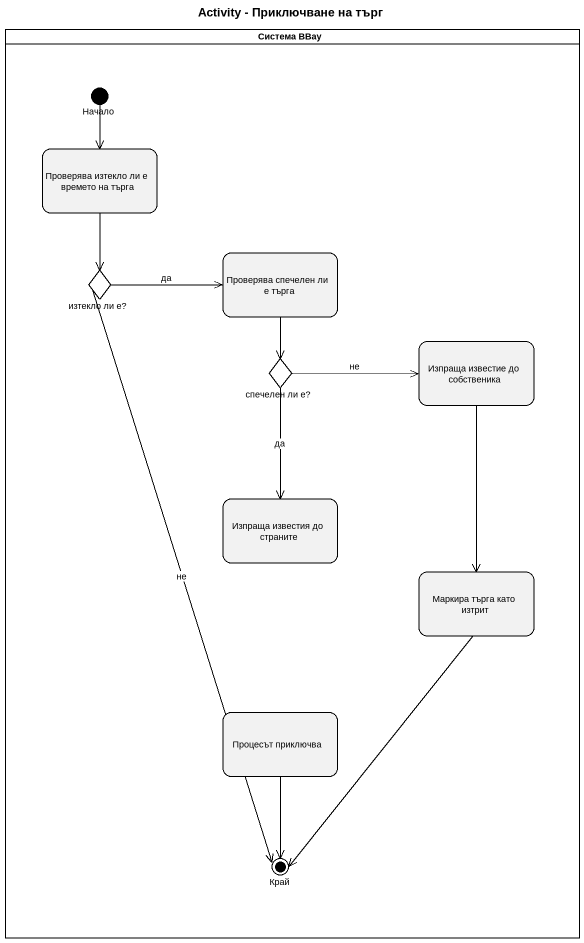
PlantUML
@startuml
title Activity - Приключване на търг
hide empty description
state "Система BBay" as Система_BBay <<partition>> {
  state Начало <<start>>
  state "Проверява изтекло ли е времето на търга" as Проверява_изтекло_ли_е
  state "Проверява спечелен ли е търга" as Проверява_спечелен_ли_е
  state "изтекло ли е?" as изтекло_ли_е <<choice>>
  state "Изпраща известие до собственика" as Изпраща_известие_до
  state "спечелен ли е?" as спечелен_ли_е <<choice>>
  state "Изпраща известия до страните" as Изпраща_известия_до_страните
  state "Маркира търга като изтрит" as Маркира_търга_като_изтрит
  state "Процесът приключва" as Процесът_приключва
  state Край <<end>>
}
Начало --> Проверява_изтекло_ли_е
Проверява_изтекло_ли_е --> изтекло_ли_е
Проверява_спечелен_ли_е --> спечелен_ли_е
изтекло_ли_е -right-> Проверява_спечелен_ли_е : да
изтекло_ли_е --> Край : не
Изпраща_известие_до --> Маркира_търга_като_изтрит
спечелен_ли_е -right-> Изпраща_известие_до : не
спечелен_ли_е --> Изпраща_известия_до_страните : да
Маркира_търга_като_изтрит --> Край
Процесът_приключва --> Край
@enduml
